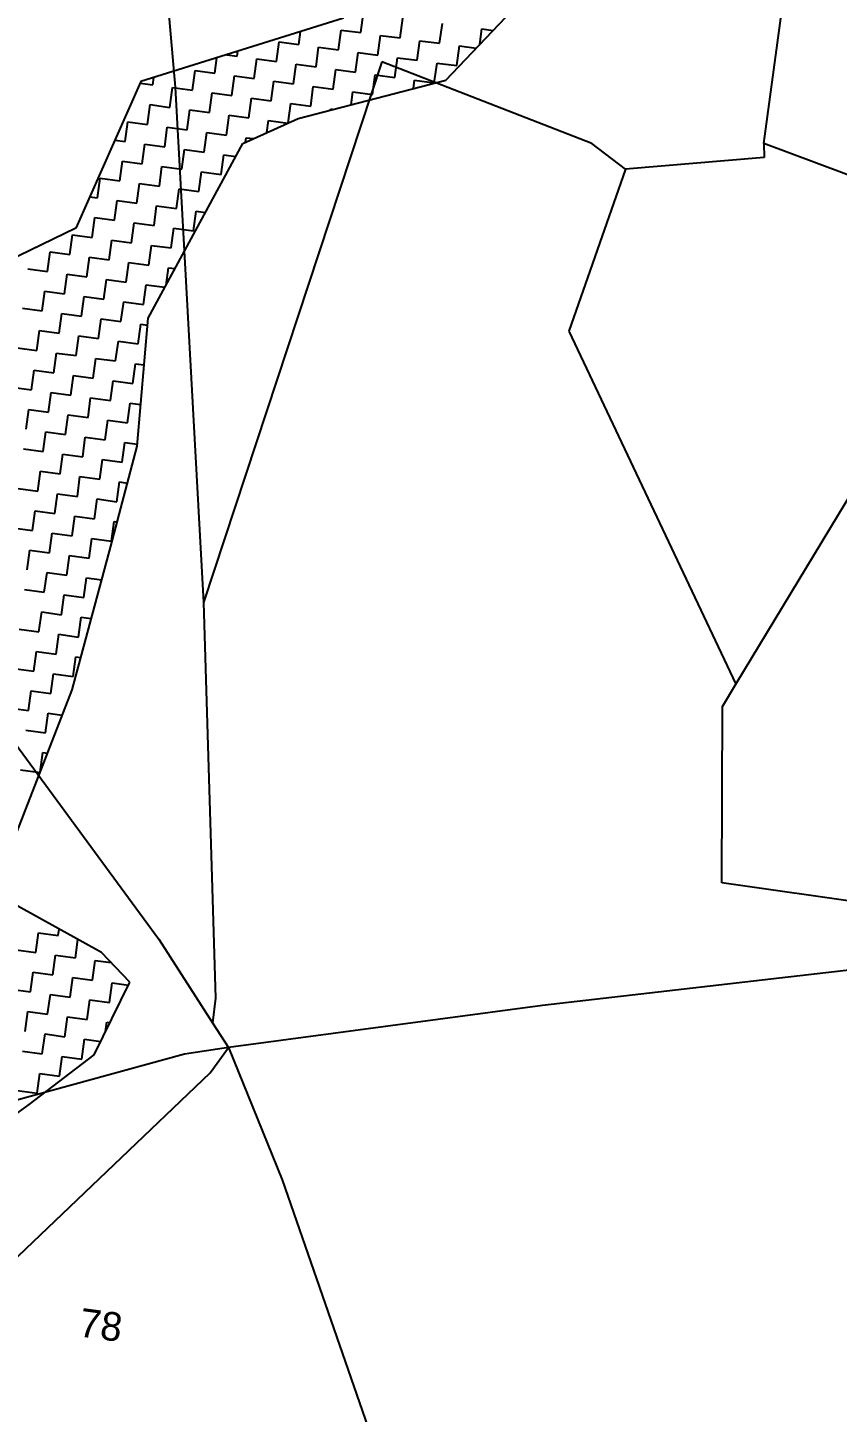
# Model space of a CAD drawing. Header units: metres. Extents: x 291974 to 293244, y 2020596 to 2023640.
# Drawn here: x 292468.8 to 292570.5, y 2020992 to 2021166 of the extents above; entities that cross this region are included whole.
import ezdxf
from ezdxf.enums import TextEntityAlignment as Align

# ---------------------------------------------------------------- set-up
doc = ezdxf.new("R2010")
doc.units = ezdxf.units.M
doc.header["$MEASUREMENT"] = 0
for name, color, linetype in [('POLY_HATCH', 12, 'Continuous'), ('POLY_PARCEL', 6, 'Continuous'), ('TEXT_PARCEL', 7, 'Continuous'), ('V_BOUND_LINE', 7, 'Continuous')]:
    doc.layers.add(name, color=color, linetype=linetype)
doc.styles.add('TEXT_MAP', font='')
doc.styles.get('TEXT_MAP').set_extended_font_data('Kruti Dev 050')

msp = doc.modelspace()

# ---------------------------------------------------------------- linework, layer by layer
at = {"layer": 'POLY_HATCH'}
for p, q in [((292521.35, 2021159.39), (292533.67, 2021172.36)), ((292508.51, 2021167.17), (292483.04, 2021159.22)), ((292483.04, 2021159.22), (292474.87, 2021140.81)), ((292502.8, 2021154.57), (292521.35, 2021159.39)), ((292495.88, 2021151.44), (292502.8, 2021154.57)), ((292483.97, 2021129.47), (292495.88, 2021151.44)), ((292474.87, 2021140.81), (292464.42, 2021135.72)), ((292482.61, 2021113.4), (292483.97, 2021129.47)), ((292479.29, 2021100.84), (292482.61, 2021113.4)), ((292474.42, 2021082.8), (292479.29, 2021100.84)), ((292466.94, 2021063.48), (292474.42, 2021082.8)), ((292478.11, 2021049.78), (292464.48, 2021057.31)), ((292481.67, 2021046.05), (292478.11, 2021049.78)), ((292477.18, 2021036.9), (292481.67, 2021046.05)), ((292469.03, 2021030.68), (292477.18, 2021036.9)), ((292448.28, 2021015.6), (292469.03, 2021030.68))]:
    msp.add_line(p, q, dxfattribs=at)
at = {"layer": 'POLY_HATCH', "linetype": 'Continuous'}
for p, q in [((292510.68, 2021165.37), (292511.02, 2021167.84)), ((292515.64, 2021164.7), (292515.97, 2021167.18)), ((292502.91, 2021163.89), (292503.13, 2021165.49)), ((292507.87, 2021163.22), (292508.2, 2021165.7)), ((292508.2, 2021165.7), (292510.68, 2021165.37)), ((292520.59, 2021164.03), (292520.93, 2021166.51)), ((292525.62, 2021163.88), (292525.88, 2021165.84)), ((292525.88, 2021165.84), (292527.3, 2021165.65)), ((292500.1, 2021161.75), (292500.44, 2021164.22)), ((292500.44, 2021164.22), (292502.91, 2021163.89)), ((292512.83, 2021162.55), (292513.16, 2021165.03)), ((292513.16, 2021165.03), (292515.64, 2021164.7)), ((292517.78, 2021161.89), (292518.11, 2021164.36)), ((292518.11, 2021164.36), (292520.59, 2021164.03)), ((292522.74, 2021161.22), (292523.07, 2021163.7)), ((292523.07, 2021163.7), (292525.17, 2021163.41)), ((292492.34, 2021160.27), (292492.6, 2021162.2)), ((292493.84, 2021162.59), (292495.15, 2021162.41)), ((292495.15, 2021162.41), (292495.23, 2021163.02)), ((292497.29, 2021159.6), (292497.63, 2021162.08)), ((292497.63, 2021162.08), (292500.1, 2021161.75)), ((292505.06, 2021161.08), (292505.39, 2021163.56)), ((292505.39, 2021163.56), (292507.87, 2021163.22)), ((292510.01, 2021160.41), (292510.35, 2021162.89)), ((292510.35, 2021162.89), (292512.83, 2021162.55)), ((292514.97, 2021159.74), (292515.3, 2021162.22)), ((292515.3, 2021162.22), (292517.78, 2021161.89)), ((292489.53, 2021158.13), (292489.86, 2021160.6)), ((292489.86, 2021160.6), (292492.34, 2021160.27)), ((292502.25, 2021158.93), (292502.58, 2021161.41)), ((292502.58, 2021161.41), (292505.06, 2021161.08)), ((292507.2, 2021158.27), (292507.54, 2021160.74)), ((292507.54, 2021160.74), (292510.01, 2021160.41)), ((292519.92, 2021159.07), (292520.26, 2021161.55)), ((292520.26, 2021161.55), (292522.74, 2021161.22)), ((292482.95, 2021159.01), (292484.57, 2021158.79)), ((292484.57, 2021158.79), (292484.7, 2021159.74)), ((292486.71, 2021155.98), (292487.05, 2021158.46)), ((292487.05, 2021158.46), (292489.53, 2021158.13)), ((292494.48, 2021157.46), (292494.81, 2021159.94)), ((292494.81, 2021159.94), (292497.29, 2021159.6)), ((292499.44, 2021156.79), (292499.77, 2021159.27)), ((292499.77, 2021159.27), (292502.25, 2021158.93)), ((292504.39, 2021156.12), (292504.72, 2021158.6)), ((292504.72, 2021158.6), (292507.2, 2021158.27)), ((292512.16, 2021157.6), (292512.49, 2021160.08)), ((292512.49, 2021160.08), (292514.97, 2021159.74)), ((292517.3, 2021158.34), (292517.45, 2021159.41)), ((292517.45, 2021159.41), (292519.92, 2021159.07)), ((292491.67, 2021155.32), (292492, 2021157.79)), ((292492, 2021157.79), (292494.48, 2021157.46)), ((292496.62, 2021154.65), (292496.96, 2021157.13)), ((292496.96, 2021157.13), (292499.44, 2021156.79)), ((292509.46, 2021156.3), (292509.68, 2021157.93)), ((292509.68, 2021157.93), (292512.16, 2021157.6)), ((292483.9, 2021153.84), (292484.24, 2021156.32)), ((292484.24, 2021156.32), (292486.71, 2021155.98)), ((292488.86, 2021153.17), (292489.19, 2021155.65)), ((292489.19, 2021155.65), (292491.67, 2021155.32)), ((292493.81, 2021152.5), (292494.15, 2021154.98)), ((292494.15, 2021154.98), (292496.62, 2021154.65)), ((292501.58, 2021154.02), (292501.91, 2021156.46)), ((292501.91, 2021156.46), (292504.39, 2021156.12)), ((292506.85, 2021155.62), (292506.87, 2021155.79)), ((292506.87, 2021155.79), (292507.28, 2021155.73)), ((292481.09, 2021151.7), (292481.42, 2021154.17)), ((292481.42, 2021154.17), (292483.9, 2021153.84)), ((292486.05, 2021151.03), (292486.38, 2021153.51)), ((292486.38, 2021153.51), (292488.86, 2021153.17)), ((292498.9, 2021152.81), (292499.1, 2021154.31)), ((292499.1, 2021154.31), (292501.51, 2021153.99)), ((292479.78, 2021151.87), (292481.09, 2021151.7)), ((292491, 2021150.36), (292491.33, 2021152.84)), ((292491.33, 2021152.84), (292493.81, 2021152.5)), ((292496.21, 2021151.59), (292496.29, 2021152.17)), ((292496.29, 2021152.17), (292497.21, 2021152.05)), ((292483.23, 2021148.88), (292483.57, 2021151.36)), ((292483.57, 2021151.36), (292486.05, 2021151.03)), ((292488.19, 2021148.22), (292488.52, 2021150.69)), ((292488.52, 2021150.69), (292491, 2021150.36)), ((292493.14, 2021147.55), (292493.48, 2021150.03)), ((292493.48, 2021150.03), (292495, 2021149.82)), ((292480.42, 2021146.74), (292480.76, 2021149.22)), ((292480.76, 2021149.22), (292483.23, 2021148.88)), ((292485.38, 2021146.07), (292485.71, 2021148.55)), ((292485.71, 2021148.55), (292488.19, 2021148.22)), ((292477.61, 2021144.6), (292477.95, 2021147.07)), ((292477.95, 2021147.07), (292480.42, 2021146.74)), ((292482.57, 2021143.93), (292482.9, 2021146.41)), ((292482.9, 2021146.41), (292485.38, 2021146.07)), ((292490.33, 2021145.41), (292490.67, 2021147.88)), ((292490.67, 2021147.88), (292493.14, 2021147.55)), ((292476.61, 2021144.73), (292477.61, 2021144.6)), ((292487.52, 2021143.26), (292487.86, 2021145.74)), ((292487.86, 2021145.74), (292490.33, 2021145.41)), ((292479.75, 2021141.79), (292480.09, 2021144.26)), ((292480.09, 2021144.26), (292482.57, 2021143.93)), ((292484.71, 2021141.12), (292485.04, 2021143.6)), ((292485.04, 2021143.6), (292487.52, 2021143.26)), ((292489.67, 2021140.45), (292490, 2021142.93)), ((292490, 2021142.93), (292491.17, 2021142.77)), ((292476.94, 2021139.64), (292477.28, 2021142.12)), ((292477.28, 2021142.12), (292479.75, 2021141.79)), ((292481.9, 2021138.97), (292482.23, 2021141.45)), ((292482.23, 2021141.45), (292484.71, 2021141.12)), ((292474.13, 2021137.5), (292474.47, 2021139.98)), ((292474.47, 2021139.98), (292476.94, 2021139.64)), ((292479.09, 2021136.83), (292479.42, 2021139.31)), ((292479.42, 2021139.31), (292481.9, 2021138.97)), ((292486.85, 2021138.31), (292487.19, 2021140.78)), ((292487.19, 2021140.78), (292489.67, 2021140.45)), ((292471.32, 2021135.35), (292471.65, 2021137.83)), ((292471.65, 2021137.83), (292474.13, 2021137.5)), ((292484.04, 2021136.16), (292484.38, 2021138.64)), ((292484.38, 2021138.64), (292486.85, 2021138.31)), ((292476.28, 2021134.69), (292476.61, 2021137.16)), ((292476.61, 2021137.16), (292479.09, 2021136.83)), ((292481.23, 2021134.02), (292481.56, 2021136.5)), ((292481.56, 2021136.5), (292484.04, 2021136.16)), ((292486.22, 2021133.64), (292486.52, 2021135.83)), ((292486.52, 2021135.83), (292487.35, 2021135.72)), ((292468.84, 2021135.69), (292471.32, 2021135.35)), ((292473.46, 2021132.54), (292473.8, 2021135.02)), ((292473.8, 2021135.02), (292476.28, 2021134.69)), ((292478.42, 2021131.88), (292478.75, 2021134.35)), ((292478.75, 2021134.35), (292481.23, 2021134.02)), ((292470.65, 2021130.4), (292470.99, 2021132.88)), ((292470.99, 2021132.88), (292473.46, 2021132.54)), ((292483.37, 2021131.21), (292483.71, 2021133.69)), ((292483.71, 2021133.69), (292486.08, 2021133.37)), ((292468.17, 2021130.73), (292470.65, 2021130.4)), ((292475.61, 2021129.73), (292475.94, 2021132.21)), ((292475.94, 2021132.21), (292478.42, 2021131.88)), ((292480.56, 2021129.06), (292480.9, 2021131.54)), ((292480.9, 2021131.54), (292483.37, 2021131.21)), ((292472.8, 2021127.59), (292473.13, 2021130.07)), ((292473.13, 2021130.07), (292475.61, 2021129.73)), ((292477.75, 2021126.92), (292478.09, 2021129.4)), ((292478.09, 2021129.4), (292480.56, 2021129.06)), ((292469.98, 2021125.44), (292470.32, 2021127.92)), ((292470.32, 2021127.92), (292472.8, 2021127.59)), ((292474.94, 2021124.78), (292475.27, 2021127.25)), ((292475.27, 2021127.25), (292477.75, 2021126.92)), ((292482.71, 2021126.25), (292483.04, 2021128.73)), ((292483.04, 2021128.73), (292483.89, 2021128.61)), ((292467.51, 2021125.78), (292469.98, 2021125.44)), ((292479.89, 2021124.11), (292480.23, 2021126.59)), ((292480.23, 2021126.59), (292482.71, 2021126.25)), ((292472.13, 2021122.63), (292472.46, 2021125.11)), ((292472.46, 2021125.11), (292474.94, 2021124.78)), ((292477.08, 2021121.97), (292477.42, 2021124.44)), ((292477.42, 2021124.44), (292479.89, 2021124.11)), ((292482.04, 2021121.3), (292482.37, 2021123.77)), ((292482.37, 2021123.77), (292483.47, 2021123.63)), ((292469.32, 2021120.49), (292469.65, 2021122.97)), ((292469.65, 2021122.97), (292472.13, 2021122.63)), ((292474.27, 2021119.82), (292474.61, 2021122.3)), ((292474.61, 2021122.3), (292477.08, 2021121.97)), ((292466.84, 2021120.82), (292469.32, 2021120.49)), ((292479.23, 2021119.15), (292479.56, 2021121.63)), ((292479.56, 2021121.63), (292482.04, 2021121.3)), ((292471.46, 2021117.68), (292471.79, 2021120.16)), ((292471.79, 2021120.16), (292474.27, 2021119.82)), ((292476.42, 2021117.01), (292476.75, 2021119.49)), ((292476.75, 2021119.49), (292479.23, 2021119.15)), ((292481.37, 2021116.34), (292481.7, 2021118.82)), ((292481.7, 2021118.82), (292483.05, 2021118.64)), ((292468.65, 2021115.53), (292468.98, 2021118.01)), ((292468.98, 2021118.01), (292471.46, 2021117.68)), ((292473.6, 2021114.87), (292473.94, 2021117.34)), ((292473.94, 2021117.34), (292476.42, 2021117.01)), ((292470.79, 2021112.72), (292471.13, 2021115.2)), ((292471.13, 2021115.2), (292473.6, 2021114.87)), ((292478.56, 2021114.2), (292478.89, 2021116.68)), ((292478.89, 2021116.68), (292481.37, 2021116.34)), ((292475.75, 2021112.05), (292476.08, 2021114.53)), ((292476.08, 2021114.53), (292478.56, 2021114.2)), ((292480.7, 2021111.39), (292481.04, 2021113.86)), ((292481.04, 2021113.86), (292482.63, 2021113.65)), ((292468.31, 2021113.06), (292470.79, 2021112.72)), ((292472.94, 2021109.91), (292473.27, 2021112.39)), ((292473.27, 2021112.39), (292475.75, 2021112.05)), ((292477.89, 2021109.24), (292478.23, 2021111.72)), ((292478.23, 2021111.72), (292480.7, 2021111.39)), ((292470.12, 2021107.77), (292470.46, 2021110.25)), ((292470.46, 2021110.25), (292472.94, 2021109.91)), ((292467.65, 2021108.1), (292470.12, 2021107.77)), ((292475.08, 2021107.1), (292475.41, 2021109.58)), ((292475.41, 2021109.58), (292477.89, 2021109.24)), ((292480.03, 2021106.43), (292480.37, 2021108.91)), ((292480.37, 2021108.91), (292481.39, 2021108.77)), ((292472.27, 2021104.96), (292472.6, 2021107.43)), ((292472.6, 2021107.43), (292475.08, 2021107.1)), ((292477.22, 2021104.29), (292477.56, 2021106.77)), ((292477.56, 2021106.77), (292480.03, 2021106.43)), ((292469.46, 2021102.81), (292469.79, 2021105.29)), ((292469.79, 2021105.29), (292472.27, 2021104.96)), ((292474.41, 2021102.14), (292474.75, 2021104.62)), ((292474.75, 2021104.62), (292477.22, 2021104.29)), ((292466.98, 2021103.15), (292469.46, 2021102.81)), ((292479.37, 2021101.48), (292479.7, 2021103.95)), ((292479.7, 2021103.95), (292480.1, 2021103.9)), ((292471.6, 2021100), (292471.93, 2021102.48)), ((292471.93, 2021102.48), (292474.41, 2021102.14)), ((292476.56, 2021099.33), (292476.89, 2021101.81)), ((292476.89, 2021101.81), (292479.37, 2021101.48)), ((292468.79, 2021097.86), (292469.12, 2021100.33)), ((292469.12, 2021100.33), (292471.6, 2021100)), ((292473.74, 2021097.19), (292474.08, 2021099.67)), ((292474.08, 2021099.67), (292476.56, 2021099.33)), ((292470.93, 2021095.05), (292471.27, 2021097.52)), ((292471.27, 2021097.52), (292473.74, 2021097.19)), ((292475.89, 2021094.38), (292476.22, 2021096.86)), ((292476.22, 2021096.86), (292478.15, 2021096.6)), ((292468.45, 2021095.38), (292470.93, 2021095.05)), ((292473.08, 2021092.23), (292473.41, 2021094.71)), ((292473.41, 2021094.71), (292475.89, 2021094.38)), ((292470.26, 2021090.09), (292470.6, 2021092.57)), ((292470.6, 2021092.57), (292473.08, 2021092.23)), ((292475.22, 2021089.42), (292475.55, 2021091.9)), ((292475.55, 2021091.9), (292476.83, 2021091.73)), ((292467.79, 2021090.42), (292470.26, 2021090.09)), ((292472.41, 2021087.28), (292472.74, 2021089.76)), ((292472.74, 2021089.76), (292475.22, 2021089.42)), ((292469.6, 2021085.14), (292469.93, 2021087.61)), ((292469.93, 2021087.61), (292472.41, 2021087.28)), ((292467.12, 2021085.47), (292469.6, 2021085.14)), ((292474.55, 2021084.47), (292474.89, 2021086.95)), ((292474.89, 2021086.95), (292475.52, 2021086.86)), ((292471.74, 2021082.32), (292472.07, 2021084.8)), ((292472.07, 2021084.8), (292474.55, 2021084.47)), ((292468.93, 2021080.18), (292469.26, 2021082.66)), ((292469.26, 2021082.66), (292471.74, 2021082.32)), ((292466.45, 2021080.51), (292468.93, 2021080.18)), ((292471.07, 2021077.37), (292471.41, 2021079.85)), ((292471.41, 2021079.85), (292473.19, 2021079.61)), ((292468.59, 2021077.7), (292471.07, 2021077.37)), ((292470.41, 2021072.43), (292470.74, 2021074.89)), ((292470.74, 2021074.89), (292471.33, 2021074.81)), ((292467.93, 2021072.75), (292470.4, 2021072.41)), ((292472.69, 2021051.93), (292472.79, 2021052.72)), ((292469.88, 2021049.78), (292470.21, 2021052.26)), ((292470.21, 2021052.26), (292472.69, 2021051.93)), ((292474.83, 2021049.11), (292475.14, 2021051.42)), ((292467.4, 2021050.12), (292469.88, 2021049.78)), ((292472.02, 2021046.97), (292472.35, 2021049.45)), ((292472.35, 2021049.45), (292474.83, 2021049.11)), ((292469.21, 2021044.83), (292469.54, 2021047.3)), ((292469.54, 2021047.3), (292472.02, 2021046.97)), ((292476.98, 2021046.3), (292477.31, 2021048.78)), ((292477.31, 2021048.78), (292479.32, 2021048.51)), ((292474.16, 2021044.16), (292474.5, 2021046.64)), ((292474.5, 2021046.64), (292476.98, 2021046.3)), ((292479.12, 2021043.49), (292479.45, 2021045.97)), ((292479.45, 2021045.97), (292481.49, 2021045.69)), ((292466.73, 2021045.16), (292469.21, 2021044.83)), ((292471.35, 2021042.02), (292471.69, 2021044.49)), ((292471.69, 2021044.49), (292474.16, 2021044.16)), ((292476.31, 2021041.35), (292476.64, 2021043.82)), ((292476.64, 2021043.82), (292479.12, 2021043.49)), ((292468.54, 2021039.87), (292468.87, 2021042.35)), ((292468.87, 2021042.35), (292471.35, 2021042.02)), ((292473.5, 2021039.2), (292473.83, 2021041.68)), ((292473.83, 2021041.68), (292476.31, 2021041.35)), ((292478.63, 2021039.85), (292478.79, 2021041.01)), ((292478.79, 2021041.01), (292479.17, 2021040.96)), ((292470.68, 2021037.06), (292471.02, 2021039.54)), ((292471.02, 2021039.54), (292473.5, 2021039.2)), ((292475.64, 2021036.39), (292475.97, 2021038.87)), ((292475.97, 2021038.87), (292478.01, 2021038.59)), ((292468.21, 2021037.39), (292470.68, 2021037.06)), ((292472.83, 2021034.25), (292473.16, 2021036.73)), ((292473.16, 2021036.73), (292475.64, 2021036.39)), ((292470.02, 2021032.1), (292470.35, 2021034.58)), ((292470.35, 2021034.58), (292472.83, 2021034.25)), ((292467.54, 2021032.44), (292470.02, 2021032.1))]:
    msp.add_line(p, q, dxfattribs=at)
at = {"layer": 'POLY_PARCEL'}
for p, q in [((292483.18, 2021206.23), (292487.38, 2021158.5)), ((292561.31, 2021151.42), (292564.46, 2021174.64)), ((292513.31, 2021161.69), (292490.92, 2021093.76)), ((292539.69, 2021151.42), (292513.31, 2021161.69)), ((292487.38, 2021158.5), (292490.92, 2021093.76)), ((292543.93, 2021148.21), (292539.69, 2021151.42)), ((292590.9, 2021140.38), (292561.31, 2021151.42)), ((292561.31, 2021151.42), (292561.37, 2021149.66)), ((292543.93, 2021148.21), (292536.8, 2021127.85)), ((292561.37, 2021149.66), (292543.93, 2021148.21)), ((292557.81, 2021083.5), (292591.92, 2021139.99)), ((292536.8, 2021127.85), (292557.81, 2021083.5)), ((292438.17, 2021115.65), (292485.33, 2021051.47)), ((292490.92, 2021093.76), (292492.43, 2021044.03)), ((292556.12, 2021080.71), (292557.81, 2021083.5)), ((292556.05, 2021058.53), (292556.12, 2021080.71)), ((292597.92, 2021052.59), (292556.05, 2021058.53)), ((292485.33, 2021051.47), (292492.07, 2021040.95)), ((292492.43, 2021044.03), (292492.07, 2021040.95)), ((292492.07, 2021040.95), (292494.08, 2021037.82)), ((292488.52, 2021036.99), (292445.44, 2021025.19)), ((292494.08, 2021037.82), (292488.52, 2021036.99)), ((292491.77, 2021034.67), (292494.08, 2021037.82)), ((292442.97, 2020988.05), (292491.77, 2021034.67))]:
    msp.add_line(p, q, dxfattribs=at)
at = {"layer": 'V_BOUND_LINE'}
for p, q in [((292602.96, 2021051.12), (292533.52, 2021043.12)), ((292533.52, 2021043.12), (292494.08, 2021037.82)), ((292494.08, 2021037.82), (292500.79, 2021021.2)), ((292500.79, 2021021.2), (292520.33, 2020965.03))]:
    msp.add_line(p, q, dxfattribs=at)

# ---------------------------------------------------------------- texts
at = {"layer": 'TEXT_PARCEL', "style": 'TEXT_MAP'}
msp.add_text('78', height=3.6, rotation=352.3236, dxfattribs=at).set_placement((292478.04, 2021002.98), align=Align.MIDDLE)

doc.saveas('drawing.dxf')
